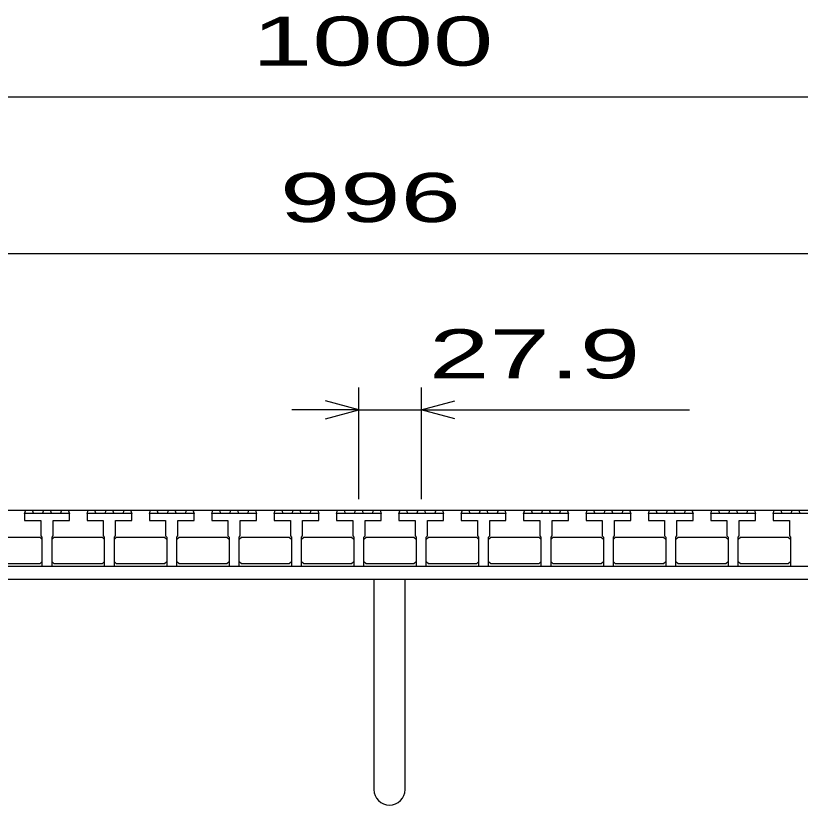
# Model space of a CAD drawing. Units: millimetres, scale not verified. Extents: x -1820 to 1731, y -1282 to 1054.
# Drawn here: x -1088.2 to -737.3, y -594 to -240.7 of the extents above; entities that cross this region are included whole.
import ezdxf
from ezdxf.enums import TextEntityAlignment as Align

# ---------------------------------------------------------------- set-up
doc = ezdxf.new("R2010")
doc.units = ezdxf.units.MM
doc.header["$LTSCALE"] = 10
for name, color, linetype, lineweight in [('16', 3, 'Continuous', 25), ('19', 6, 'Continuous', 25), ('22', 2, 'Continuous', 25)]:
    doc.layers.add(name, color=color, linetype=linetype, lineweight=lineweight)
doc.styles.add('ベクトル', font='')
doc.styles.get('ベクトル').set_extended_font_data('ベクトル')

msp = doc.modelspace()

# ---------------------------------------------------------------- linework, layer by layer
at = {"layer": '16'}
for p, q in [((-1419, -462), (-423, -462)), ((-1084.2, -463.5), (-1083.7, -462)), ((-1083.7, -462), (-1080.8, -462)), ((-1080.8, -462), (-1080.3, -463.5)), ((-1076.15, -463.5), (-1075.65, -462)), ((-1075.65, -462), (-1072.75, -462)), ((-1072.75, -462), (-1072.25, -463.5)), ((-1068.1, -463.5), (-1067.6, -462)), ((-1067.6, -462), (-1064.7, -462)), ((-1064.7, -462), (-1064.2, -463.5)), ((-1056.3, -463.5), (-1055.8, -462)), ((-1055.8, -462), (-1052.9, -462)), ((-1052.9, -462), (-1052.4, -463.5)), ((-1048.25, -463.5), (-1047.75, -462)), ((-1047.75, -462), (-1044.85, -462)), ((-1044.85, -462), (-1044.35, -463.5)), ((-1040.2, -463.5), (-1039.7, -462)), ((-1039.7, -462), (-1036.8, -462)), ((-1036.8, -462), (-1036.3, -463.5)), ((-1028.4, -463.5), (-1027.9, -462)), ((-1027.9, -462), (-1025, -462)), ((-1025, -462), (-1024.5, -463.5)), ((-1020.35, -463.5), (-1019.85, -462)), ((-1019.85, -462), (-1016.95, -462)), ((-1016.95, -462), (-1016.45, -463.5)), ((-1012.3, -463.5), (-1011.8, -462)), ((-1011.8, -462), (-1008.9, -462)), ((-1008.9, -462), (-1008.4, -463.5)), ((-1000.5, -463.5), (-1000, -462)), ((-1000, -462), (-997.1, -462)), ((-997.1, -462), (-996.6, -463.5)), ((-992.45, -463.5), (-991.95, -462)), ((-991.95, -462), (-989.05, -462)), ((-989.05, -462), (-988.55, -463.5)), ((-984.4, -463.5), (-983.9, -462)), ((-983.9, -462), (-981, -462)), ((-981, -462), (-980.5, -463.5)), ((-972.6, -463.5), (-972.1, -462)), ((-972.1, -462), (-969.2, -462)), ((-969.2, -462), (-968.7, -463.5)), ((-964.55, -463.5), (-964.05, -462)), ((-964.05, -462), (-961.15, -462)), ((-961.15, -462), (-960.65, -463.5)), ((-956.5, -463.5), (-956, -462)), ((-956, -462), (-953.1, -462)), ((-953.1, -462), (-952.6, -463.5)), ((-944.7, -463.5), (-944.2, -462)), ((-944.2, -462), (-941.3, -462)), ((-941.3, -462), (-940.8, -463.5)), ((-936.65, -463.5), (-936.15, -462)), ((-936.15, -462), (-933.25, -462)), ((-933.25, -462), (-932.75, -463.5)), ((-928.6, -463.5), (-928.1, -462)), ((-928.1, -462), (-925.2, -462)), ((-925.2, -462), (-924.7, -463.5)), ((-916.8, -463.5), (-916.3, -462)), ((-916.3, -462), (-913.4, -462)), ((-913.4, -462), (-912.9, -463.5)), ((-908.75, -463.5), (-908.25, -462)), ((-908.25, -462), (-905.35, -462)), ((-905.35, -462), (-904.85, -463.5)), ((-900.7, -463.5), (-900.2, -462)), ((-900.2, -462), (-897.3, -462)), ((-897.3, -462), (-896.8, -463.5)), ((-888.9, -463.5), (-888.4, -462)), ((-888.4, -462), (-885.5, -462)), ((-885.5, -462), (-885, -463.5)), ((-880.85, -463.5), (-880.35, -462)), ((-880.35, -462), (-877.45, -462)), ((-877.45, -462), (-876.95, -463.5)), ((-872.8, -463.5), (-872.3, -462)), ((-872.3, -462), (-869.4, -462)), ((-869.4, -462), (-868.9, -463.5)), ((-861, -463.5), (-860.5, -462)), ((-860.5, -462), (-857.6, -462)), ((-857.6, -462), (-857.1, -463.5)), ((-852.95, -463.5), (-852.45, -462)), ((-852.45, -462), (-849.55, -462)), ((-849.55, -462), (-849.05, -463.5)), ((-844.9, -463.5), (-844.4, -462)), ((-844.4, -462), (-841.5, -462)), ((-841.5, -462), (-841, -463.5)), ((-833.1, -463.5), (-832.6, -462)), ((-832.6, -462), (-829.7, -462)), ((-829.7, -462), (-829.2, -463.5)), ((-825.05, -463.5), (-824.55, -462)), ((-824.55, -462), (-821.65, -462)), ((-821.65, -462), (-821.15, -463.5)), ((-817, -463.5), (-816.5, -462)), ((-816.5, -462), (-813.6, -462)), ((-813.6, -462), (-813.1, -463.5)), ((-805.2, -463.5), (-804.7, -462)), ((-804.7, -462), (-801.8, -462)), ((-801.8, -462), (-801.3, -463.5)), ((-797.15, -463.5), (-796.65, -462)), ((-796.65, -462), (-793.75, -462)), ((-793.75, -462), (-793.25, -463.5)), ((-789.1, -463.5), (-788.6, -462)), ((-788.6, -462), (-785.7, -462)), ((-785.7, -462), (-785.2, -463.5)), ((-777.3, -463.5), (-776.8, -462)), ((-776.8, -462), (-773.9, -462)), ((-773.9, -462), (-773.4, -463.5)), ((-769.25, -463.5), (-768.75, -462)), ((-768.75, -462), (-765.85, -462)), ((-765.85, -462), (-765.35, -463.5)), ((-761.2, -463.5), (-760.7, -462)), ((-760.7, -462), (-757.8, -462)), ((-757.8, -462), (-757.3, -463.5)), ((-749.4, -463.5), (-748.9, -462)), ((-748.9, -462), (-746, -462)), ((-746, -462), (-745.5, -463.5)), ((-741.35, -463.5), (-740.85, -462)), ((-740.85, -462), (-737.95, -462)), ((-737.95, -462), (-737.45, -463.5)), ((-1084.2, -463.5), (-1084.2, -466.5)), ((-1064.2, -463.5), (-1084.2, -463.5)), ((-1064.2, -466.5), (-1064.2, -463.5)), ((-1056.3, -463.5), (-1056.3, -466.5)), ((-1036.3, -463.5), (-1056.3, -463.5)), ((-1036.3, -466.5), (-1036.3, -463.5)), ((-1028.4, -463.5), (-1028.4, -466.5)), ((-1008.4, -463.5), (-1028.4, -463.5)), ((-1008.4, -466.5), (-1008.4, -463.5)), ((-1000.5, -463.5), (-1000.5, -466.5)), ((-980.5, -463.5), (-1000.5, -463.5)), ((-980.5, -466.5), (-980.5, -463.5)), ((-972.6, -463.5), (-972.6, -466.5)), ((-952.6, -463.5), (-972.6, -463.5)), ((-952.6, -466.5), (-952.6, -463.5)), ((-944.7, -463.5), (-944.7, -466.5)), ((-924.7, -463.5), (-944.7, -463.5)), ((-924.7, -466.5), (-924.7, -463.5)), ((-916.8, -463.5), (-916.8, -466.5)), ((-896.8, -463.5), (-916.8, -463.5)), ((-896.8, -466.5), (-896.8, -463.5)), ((-888.9, -463.5), (-888.9, -466.5)), ((-868.9, -463.5), (-888.9, -463.5)), ((-868.9, -466.5), (-868.9, -463.5)), ((-861, -463.5), (-861, -466.5)), ((-841, -463.5), (-861, -463.5)), ((-841, -466.5), (-841, -463.5)), ((-833.1, -463.5), (-833.1, -466.5)), ((-813.1, -463.5), (-833.1, -463.5)), ((-813.1, -466.5), (-813.1, -463.5)), ((-805.2, -463.5), (-805.2, -466.5)), ((-785.2, -463.5), (-805.2, -463.5)), ((-785.2, -466.5), (-785.2, -463.5)), ((-777.3, -463.5), (-777.3, -466.5)), ((-757.3, -463.5), (-777.3, -463.5)), ((-757.3, -466.5), (-757.3, -463.5)), ((-749.4, -463.5), (-749.4, -466.5)), ((-729.4, -463.5), (-749.4, -463.5)), ((-1084.2, -466.5), (-1076.95, -466.5)), ((-1076.95, -466.5), (-1076.95, -473.5)), ((-1071.45, -473.5), (-1071.45, -466.5)), ((-1071.45, -466.5), (-1064.2, -466.5)), ((-1056.3, -466.5), (-1049.05, -466.5)), ((-1049.05, -466.5), (-1049.05, -473.5)), ((-1043.55, -473.5), (-1043.55, -466.5)), ((-1043.55, -466.5), (-1036.3, -466.5)), ((-1028.4, -466.5), (-1021.15, -466.5)), ((-1021.15, -466.5), (-1021.15, -473.5)), ((-1015.65, -473.5), (-1015.65, -466.5)), ((-1015.65, -466.5), (-1008.4, -466.5)), ((-1000.5, -466.5), (-993.25, -466.5)), ((-993.25, -466.5), (-993.25, -473.5)), ((-987.75, -473.5), (-987.75, -466.5)), ((-987.75, -466.5), (-980.5, -466.5)), ((-972.6, -466.5), (-965.35, -466.5)), ((-965.35, -466.5), (-965.35, -473.5)), ((-959.85, -473.5), (-959.85, -466.5)), ((-959.85, -466.5), (-952.6, -466.5)), ((-944.7, -466.5), (-937.45, -466.5)), ((-937.45, -466.5), (-937.45, -473.5)), ((-931.95, -473.5), (-931.95, -466.5)), ((-931.95, -466.5), (-924.7, -466.5)), ((-916.8, -466.5), (-909.55, -466.5)), ((-909.55, -466.5), (-909.55, -473.5)), ((-904.05, -473.5), (-904.05, -466.5)), ((-904.05, -466.5), (-896.8, -466.5)), ((-888.9, -466.5), (-881.65, -466.5)), ((-881.65, -466.5), (-881.65, -473.5)), ((-876.15, -473.5), (-876.15, -466.5)), ((-876.15, -466.5), (-868.9, -466.5)), ((-861, -466.5), (-853.75, -466.5)), ((-853.75, -466.5), (-853.75, -473.5)), ((-848.25, -473.5), (-848.25, -466.5)), ((-848.25, -466.5), (-841, -466.5)), ((-833.1, -466.5), (-825.85, -466.5)), ((-825.85, -466.5), (-825.85, -473.5)), ((-820.35, -473.5), (-820.35, -466.5)), ((-820.35, -466.5), (-813.1, -466.5)), ((-805.2, -466.5), (-797.95, -466.5)), ((-797.95, -466.5), (-797.95, -473.5)), ((-792.45, -473.5), (-792.45, -466.5)), ((-792.45, -466.5), (-785.2, -466.5)), ((-777.3, -466.5), (-770.05, -466.5)), ((-770.05, -466.5), (-770.05, -473.5)), ((-764.55, -473.5), (-764.55, -466.5)), ((-764.55, -466.5), (-757.3, -466.5)), ((-749.4, -466.5), (-742.15, -466.5)), ((-742.15, -466.5), (-742.15, -473.5)), ((-1098.85, -474), (-1077.45, -474)), ((-1077.45, -474), (-1076.45, -475)), ((-1076.95, -473.5), (-1076.45, -474)), ((-1076.45, -474), (-1076.45, -487)), ((-1071.95, -474), (-1071.45, -473.5)), ((-1071.95, -487), (-1071.95, -474)), ((-1071.95, -475), (-1070.95, -474)), ((-1070.95, -474), (-1049.55, -474)), ((-1049.55, -474), (-1048.55, -475)), ((-1049.05, -473.5), (-1048.55, -474)), ((-1048.55, -474), (-1048.55, -487)), ((-1044.05, -474), (-1043.55, -473.5)), ((-1044.05, -487), (-1044.05, -474)), ((-1044.05, -475), (-1043.05, -474)), ((-1043.05, -474), (-1021.65, -474)), ((-1021.65, -474), (-1020.65, -475)), ((-1021.15, -473.5), (-1020.65, -474)), ((-1020.65, -474), (-1020.65, -487)), ((-1016.15, -474), (-1015.65, -473.5)), ((-1016.15, -487), (-1016.15, -474)), ((-1016.15, -475), (-1015.15, -474)), ((-1015.15, -474), (-993.75, -474)), ((-993.75, -474), (-992.75, -475)), ((-993.25, -473.5), (-992.75, -474)), ((-992.75, -474), (-992.75, -487)), ((-988.25, -474), (-987.75, -473.5)), ((-988.25, -487), (-988.25, -474)), ((-988.25, -475), (-987.25, -474)), ((-987.25, -474), (-965.85, -474)), ((-965.85, -474), (-964.85, -475)), ((-965.35, -473.5), (-964.85, -474)), ((-964.85, -474), (-964.85, -487)), ((-960.35, -474), (-959.85, -473.5)), ((-960.35, -487), (-960.35, -474)), ((-960.35, -475), (-959.35, -474)), ((-959.35, -474), (-937.95, -474)), ((-937.95, -474), (-936.95, -475)), ((-937.45, -473.5), (-936.95, -474)), ((-936.95, -474), (-936.95, -487)), ((-932.45, -474), (-931.95, -473.5)), ((-932.45, -487), (-932.45, -474)), ((-932.45, -475), (-931.45, -474)), ((-931.45, -474), (-910.05, -474)), ((-910.05, -474), (-909.05, -475)), ((-909.55, -473.5), (-909.05, -474)), ((-909.05, -474), (-909.05, -487)), ((-904.55, -474), (-904.05, -473.5)), ((-904.55, -487), (-904.55, -474)), ((-904.55, -475), (-903.55, -474)), ((-903.55, -474), (-882.15, -474)), ((-882.15, -474), (-881.15, -475)), ((-881.65, -473.5), (-881.15, -474)), ((-881.15, -474), (-881.15, -487)), ((-876.65, -474), (-876.15, -473.5)), ((-876.65, -487), (-876.65, -474)), ((-876.65, -475), (-875.65, -474)), ((-875.65, -474), (-854.25, -474)), ((-854.25, -474), (-853.25, -475)), ((-853.75, -473.5), (-853.25, -474)), ((-853.25, -474), (-853.25, -487)), ((-848.75, -474), (-848.25, -473.5)), ((-848.75, -487), (-848.75, -474)), ((-848.75, -475), (-847.75, -474)), ((-847.75, -474), (-826.35, -474)), ((-826.35, -474), (-825.35, -475)), ((-825.85, -473.5), (-825.35, -474)), ((-825.35, -474), (-825.35, -487)), ((-820.85, -474), (-820.35, -473.5)), ((-820.85, -487), (-820.85, -474)), ((-820.85, -475), (-819.85, -474)), ((-819.85, -474), (-798.45, -474)), ((-798.45, -474), (-797.45, -475)), ((-797.95, -473.5), (-797.45, -474)), ((-797.45, -474), (-797.45, -487)), ((-792.95, -474), (-792.45, -473.5)), ((-792.95, -487), (-792.95, -474)), ((-792.95, -475), (-791.95, -474)), ((-791.95, -474), (-770.55, -474)), ((-770.55, -474), (-769.55, -475)), ((-770.05, -473.5), (-769.55, -474)), ((-769.55, -474), (-769.55, -487)), ((-765.05, -474), (-764.55, -473.5)), ((-765.05, -487), (-765.05, -474)), ((-765.05, -475), (-764.05, -474)), ((-764.05, -474), (-742.65, -474)), ((-742.65, -474), (-741.65, -475)), ((-742.15, -473.5), (-741.65, -474)), ((-741.65, -474), (-741.65, -487)), ((-1419, -487), (-423, -487)), ((-1077.45, -486), (-1098.85, -486)), ((-1076.45, -485), (-1077.45, -486)), ((-1076.45, -487), (-1071.95, -487)), ((-1070.95, -486), (-1071.95, -485)), ((-1049.55, -486), (-1070.95, -486)), ((-1048.55, -485), (-1049.55, -486)), ((-1048.55, -487), (-1044.05, -487)), ((-1043.05, -486), (-1044.05, -485)), ((-1021.65, -486), (-1043.05, -486)), ((-1020.65, -485), (-1021.65, -486)), ((-1020.65, -487), (-1016.15, -487)), ((-1015.15, -486), (-1016.15, -485)), ((-993.75, -486), (-1015.15, -486)), ((-992.75, -485), (-993.75, -486)), ((-992.75, -487), (-988.25, -487)), ((-987.25, -486), (-988.25, -485)), ((-965.85, -486), (-987.25, -486)), ((-964.85, -485), (-965.85, -486)), ((-964.85, -487), (-960.35, -487)), ((-959.35, -486), (-960.35, -485)), ((-937.95, -486), (-959.35, -486)), ((-936.95, -485), (-937.95, -486)), ((-936.95, -487), (-932.45, -487)), ((-931.45, -486), (-932.45, -485)), ((-910.05, -486), (-931.45, -486)), ((-909.05, -485), (-910.05, -486)), ((-909.05, -487), (-904.55, -487)), ((-903.55, -486), (-904.55, -485)), ((-882.15, -486), (-903.55, -486)), ((-881.15, -485), (-882.15, -486)), ((-881.15, -487), (-876.65, -487)), ((-875.65, -486), (-876.65, -485)), ((-854.25, -486), (-875.65, -486)), ((-853.25, -485), (-854.25, -486)), ((-853.25, -487), (-848.75, -487)), ((-847.75, -486), (-848.75, -485)), ((-826.35, -486), (-847.75, -486)), ((-825.35, -485), (-826.35, -486)), ((-825.35, -487), (-820.85, -487)), ((-819.85, -486), (-820.85, -485)), ((-798.45, -486), (-819.85, -486)), ((-797.45, -485), (-798.45, -486)), ((-797.45, -487), (-792.95, -487)), ((-791.95, -486), (-792.95, -485)), ((-770.55, -486), (-791.95, -486)), ((-769.55, -485), (-770.55, -486)), ((-769.55, -487), (-765.05, -487)), ((-764.05, -486), (-765.05, -485)), ((-742.65, -486), (-764.05, -486)), ((-741.65, -485), (-742.65, -486)), ((-741.65, -487), (-737.15, -487))]:
    msp.add_line(p, q, dxfattribs=at)
at = {"layer": '19'}
for p, q in [((-1421, -487), (-421, -487)), ((-421, -493), (-1421, -493)), ((-928, -493), (-928, -587)), ((-914, -587), (-914, -493))]:
    msp.add_line(p, q, dxfattribs=at)
msp.add_arc((-921, -587), 7, 180, 0, dxfattribs=at)
at = {"layer": '22', "color": 4}
for p, q in [((-1421, -277), (-421, -277)), ((-1419, -347), (-423, -347)), ((-934.7, -457), (-934.7, -407)), ((-906.8, -407), (-906.8, -457)), ((-934.7, -417), (-949.7, -413)), ((-906.8, -417), (-891.8, -413)), ((-934.7, -417), (-964.7, -417)), ((-949.7, -421), (-934.7, -417)), ((-934.7, -417), (-906.8, -417)), ((-891.8, -421), (-906.8, -417)), ((-906.8, -417), (-786.8, -417))]:
    msp.add_line(p, q, dxfattribs=at)

# ---------------------------------------------------------------- texts
at = {"layer": '22', "style": 'ベクトル', "width": 1.65}
for s, p in [(' 1000 ', (-996, -252)), (' 996 ', (-983.5, -322)), (' 27.9 ', (-916.8, -392))]:
    msp.add_text(s, height=21.99, dxfattribs=at).set_placement(p, align=Align.MIDDLE_LEFT)

doc.saveas('drawing.dxf')
